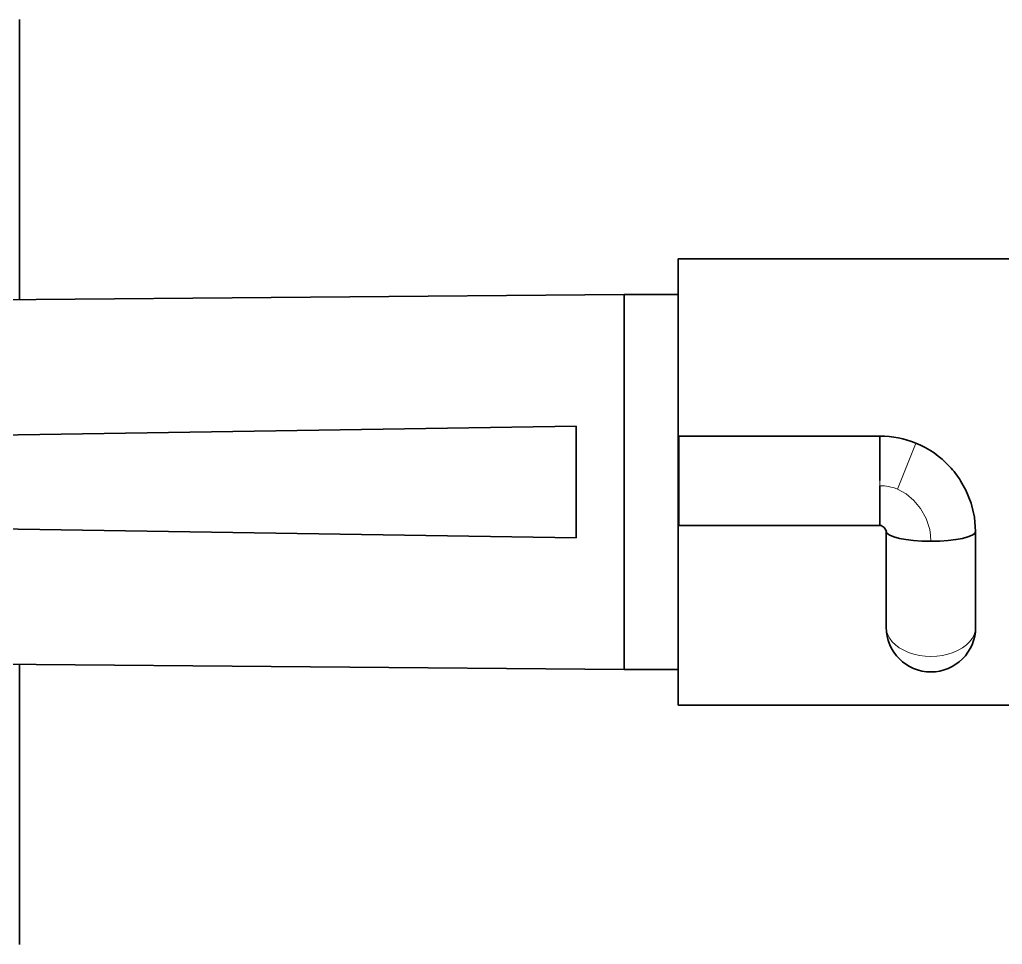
# Model space of a CAD drawing. Extents: x 383 to 866, y 155 to 681.
# Drawn here: x 425.06 to 455.87, y 405.43 to 434.43 of the extents above; entities that cross this region are included whole.
import ezdxf

# ---------------------------------------------------------------- set-up
doc = ezdxf.new("R2010")
doc.units = 0

msp = doc.modelspace()

# ---------------------------------------------------------------- linework, layer by layer
at = {"color": 7, "lineweight": 35, "ltscale": 0.219424}
for p, q in [((425.061, 425.655), (425.061, 434.432)), ((425.061, 405.432), (425.061, 414.209))]:
    msp.add_line(p, q, dxfattribs=at)
at = {"color": 7, "lineweight": 35, "ltscale": 0.149065}
msp.add_line((445.711, 426.932), (445.711, 420.969), dxfattribs=at)
at = {"color": 7, "lineweight": 35, "ltscale": 0.275}
for p, q in [((445.711, 426.932), (456.711, 426.932)), ((445.711, 412.932), (456.711, 412.932))]:
    msp.add_line(p, q, dxfattribs=at)
at = {"color": 7, "lineweight": 35}
for p, q in [((410.211, 425.532), (444.011, 425.812)), ((413.384, 421.238), (442.511, 421.682)), ((413.384, 418.626), (442.511, 418.182)), ((410.211, 414.332), (444.011, 414.052))]:
    msp.add_line(p, q, dxfattribs=at)
at = {"color": 7, "lineweight": 35, "ltscale": 0.043056}
for p, q in [((444.011, 424.089), (444.011, 425.812)), ((444.011, 424.089), (444.011, 425.812)), ((444.011, 414.052), (444.011, 415.774)), ((444.011, 415.774), (444.011, 414.052))]:
    msp.add_line(p, q, dxfattribs=at)
at = {"color": 7, "lineweight": 35, "ltscale": 0.0425}
for p, q in [((444.011, 425.812), (445.711, 425.812)), ((444.011, 414.052), (445.711, 414.052))]:
    msp.add_line(p, q, dxfattribs=at)
at = {"color": 7, "lineweight": 35, "ltscale": 0.147}
for p, q in [((445.711, 419.932), (445.711, 425.812)), ((445.711, 414.052), (445.711, 419.932))]:
    msp.add_line(p, q, dxfattribs=at)
at = {"color": 7, "lineweight": 35, "ltscale": 0.103944}
for p, q in [((444.011, 419.932), (444.011, 424.089)), ((444.011, 424.089), (444.011, 419.932)), ((444.011, 415.774), (444.011, 419.932)), ((444.011, 415.774), (444.011, 419.932))]:
    msp.add_line(p, q, dxfattribs=at)
at = {"color": 7, "lineweight": 35, "ltscale": 0.04375}
for q in [(442.511, 421.682), (442.511, 418.182)]:
    msp.add_line((442.511, 419.932), q, dxfattribs=at)
at = {"color": 7, "lineweight": 35, "ltscale": 0.034811}
for p, q in [((445.733, 421.369), (445.733, 419.977)), ((452.033, 421.369), (452.033, 419.977))]:
    msp.add_line(p, q, dxfattribs=at)
at = {"color": 7, "lineweight": 35, "ltscale": 0.1575}
for p, q in [((452.033, 421.369), (445.733, 421.369)), ((452.033, 418.569), (445.733, 418.569))]:
    msp.add_line(p, q, dxfattribs=at)
at = {"color": 7, "lineweight": 35, "ltscale": 0.000136566}
msp.add_line((445.711, 420.964), (445.711, 420.969), dxfattribs=at)
at = {"color": 7, "lineweight": 35, "ltscale": 0.000561523}
for p, q in [((445.711, 420.969), (445.733, 420.969)), ((445.733, 420.964), (445.711, 420.964)), ((445.733, 418.969), (445.711, 418.969))]:
    msp.add_line(p, q, dxfattribs=at)
at = {"color": 7, "lineweight": 35, "ltscale": 7.40051e-05}
msp.add_line((445.733, 420.966), (445.733, 420.969), dxfattribs=at)
at = {"color": 7, "lineweight": 35, "ltscale": 0.035188}
msp.add_line((445.733, 419.977), (445.733, 418.569), dxfattribs=at)
at = {"color": 7, "lineweight": 13, "ltscale": 0.004025}
msp.add_line((452.033, 419.977), (452.033, 419.816), dxfattribs=at)
at = {"color": 7, "lineweight": 35, "ltscale": 0.031164}
msp.add_line((452.033, 419.816), (452.033, 418.569), dxfattribs=at)
at = {"color": 7, "lineweight": 35, "ltscale": 0.150922}
msp.add_line((445.711, 418.969), (445.711, 412.932), dxfattribs=at)
at = {"color": 7, "lineweight": 35, "ltscale": 0.000150746}
msp.add_line((452.235, 418.388), (452.233, 418.382), dxfattribs=at)
at = {"color": 7, "lineweight": 35, "ltscale": 0.075191}
for p, q in [((452.233, 415.375), (452.233, 418.382)), ((455.033, 418.382), (455.033, 415.375))]:
    msp.add_line(p, q, dxfattribs=at)
at = {"color": 7, "lineweight": 35, "ltscale": 0.003001}
msp.add_line((445.711, 414.052), (445.711, 413.932), dxfattribs=at)
at = {"color": 7, "lineweight": 13}
for points in [[(453.161, 421.149), (453.161, 421.148), (453.157, 421.138), (453.128, 421.061), (452.582, 419.708)], [(453.633, 418.072), (453.623, 418.26), (453.594, 418.444), (453.482, 418.791), (453.311, 419.102), (453.102, 419.356), (452.857, 419.561), (452.584, 419.708)]]:
    msp.add_lwpolyline(points, dxfattribs=at)
at = {"color": 7, "lineweight": 35}
for points in [[(455.034, 418.382), (454.998, 418.828), (454.894, 419.263), (454.726, 419.677), (454.562, 419.97)], [(452.236, 418.387), (452.168, 418.504), (452.076, 418.564), (452.033, 418.57)]]:
    msp.add_lwpolyline(points, dxfattribs=at)
for centre, radius, start, end in [((452.043, 418.436), 2.934, 67.6136, 90.1984), ((452.046, 418.405), 2.962, 42.8071, 67.8921), ((451.988, 418.353), 3.04, 32.1403, 42.7888), ((453.633, 415.375), 1.4, 180, 270), ((453.633, 415.375), 1.4, 270, 360)]:
    msp.add_arc(centre, radius, start, end, dxfattribs=at)
at = {"color": 7, "lineweight": 13}
msp.add_arc((452.031, 418.354), 1.462, 67.8762, 89.9138, dxfattribs=at)
at = {"color": 7, "lineweight": 35}
msp.add_ellipse((453.633, 418.382), major_axis=(1.4, 0), ratio=0.221327, start_param=3.141593, end_param=6.283185, dxfattribs=at)
at = {"color": 7, "lineweight": 13}
msp.add_ellipse((453.633, 415.375), major_axis=(-1.4, 0), ratio=0.650991, start_param=0, end_param=3.141593, dxfattribs=at)

doc.saveas('drawing.dxf')
